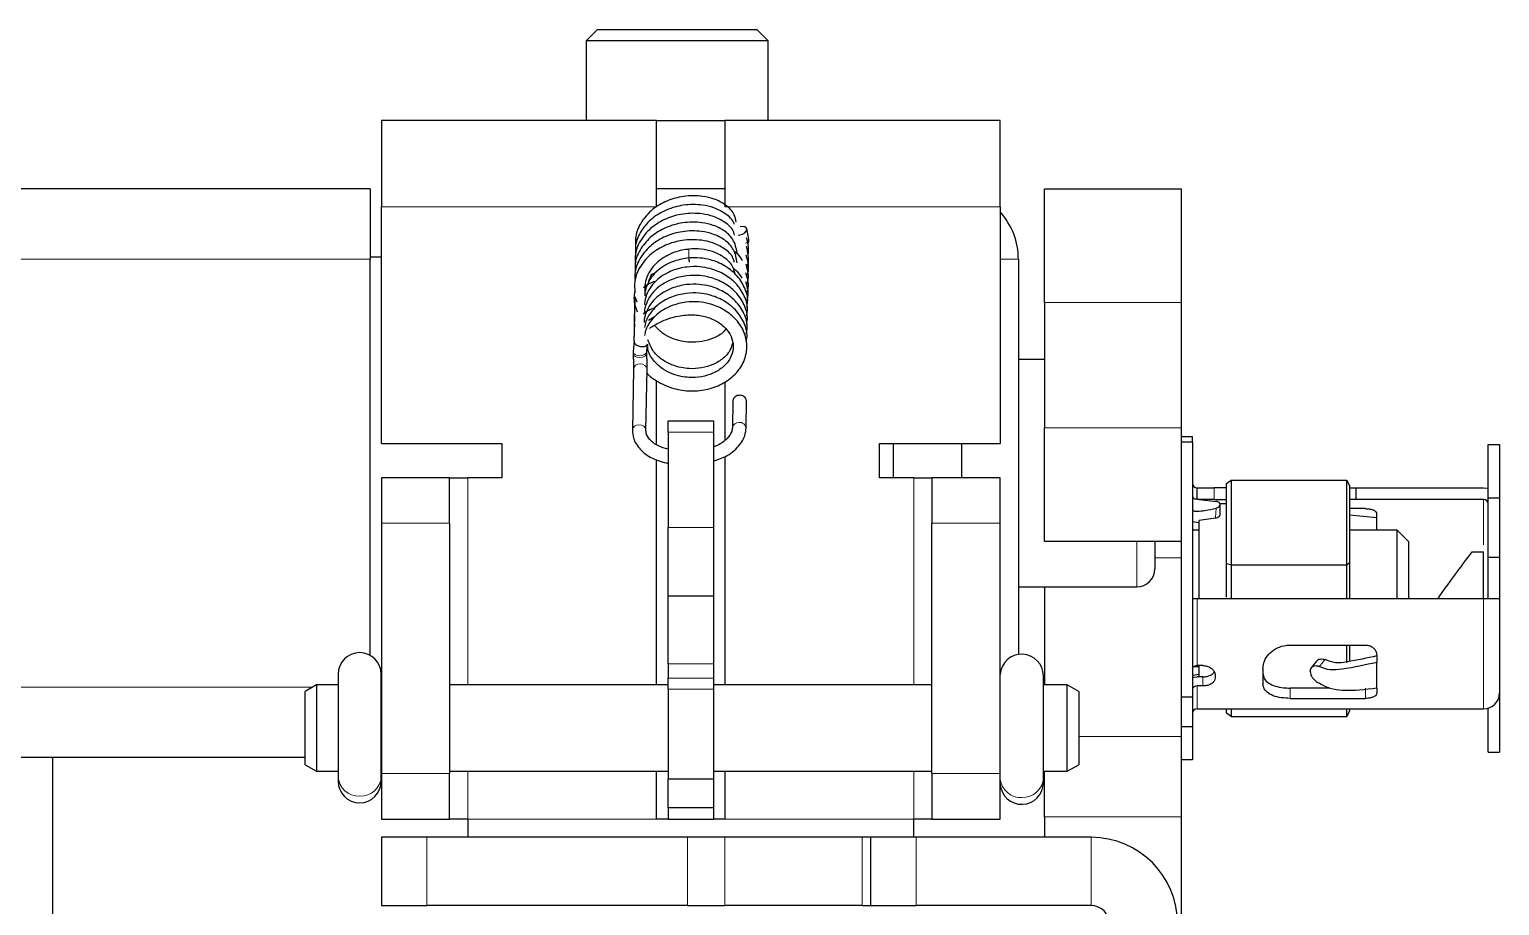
# Model space of a CAD drawing. Header units: millimetres. Extents: x -403 to 1106, y 650 to 1898.
# Drawn here: x 144.9 to 209.6, y 695.6 to 734.1 of the extents above; entities that cross this region are included whole.
import ezdxf

# ---------------------------------------------------------------- set-up
doc = ezdxf.new("R2010")
doc.units = ezdxf.units.MM

msp = doc.modelspace()

# ---------------------------------------------------------------- linework, layer by layer
at = {"color": 7, "linetype": 'Continuous', "lineweight": 25}
for p, q in [((169.904, 734.131), (169.404, 733.631)), ((169.904, 734.131), (173.708, 734.131)), ((173.708, 734.131), (176.904, 734.131)), ((177.404, 733.631), (176.904, 734.131)), ((169.404, 733.631), (169.404, 730.131)), ((173.752, 733.631), (169.404, 733.631)), ((177.404, 733.631), (173.752, 733.631)), ((177.404, 730.131), (177.404, 733.631)), ((172.504, 730.131), (160.404, 730.131)), ((160.404, 730.131), (160.404, 726.331)), ((172.504, 726.331), (172.504, 730.131)), ((172.504, 730.131), (175.504, 730.131)), ((187.604, 730.131), (175.504, 730.131)), ((175.504, 730.131), (175.504, 726.331)), ((187.604, 726.331), (187.604, 730.131)), ((159.904, 727.131), (-269.096, 727.131)), ((159.904, 727.131), (159.904, 724.031)), ((175.504, 727.131), (172.504, 727.131)), ((189.554, 727.131), (195.554, 727.131)), ((189.554, 722.131), (189.554, 727.131)), ((195.554, 727.131), (195.554, 722.131)), ((160.404, 715.931), (160.404, 726.331)), ((187.604, 726.331), (187.604, 715.931)), ((176.552, 724.9), (176.461, 725.377)), ((176.556, 724.819), (176.552, 724.9)), ((176.558, 724.779), (176.556, 724.819)), ((159.904, 724.131), (160.404, 724.131)), ((159.904, 706.63), (159.904, 724.031)), ((188.404, 724.031), (188.404, 706.668)), ((172.239, 723.335), (172.503, 723.481)), ((171.537, 721.976), (171.518, 721.283)), ((171.544, 722.363), (171.525, 721.674)), ((171.548, 722.393), (171.637, 722.162)), ((189.554, 722.131), (189.554, 716.631)), ((195.554, 722.131), (195.554, 716.631)), ((171.523, 721.203), (171.506, 720.501)), ((171.53, 721.59), (171.513, 720.939)), ((172.141, 721.357), (172.412, 721.511)), ((171.516, 720.817), (171.507, 720.431)), ((171.511, 720.442), (171.467, 719.959)), ((171.467, 719.959), (171.47, 719.879)), ((172.066, 719.987), (172.096, 720.305)), ((172.07, 719.906), (172.066, 719.987)), ((189.554, 719.631), (188.404, 719.631)), ((171.483, 719.199), (171.435, 716.523)), ((172.035, 716.512), (172.083, 719.188)), ((172.504, 715.887), (172.504, 718.69)), ((175.504, 718.643), (175.504, 716.086)), ((175.853, 717.815), (175.832, 716.625)), ((176.432, 716.615), (176.453, 717.804)), ((173.004, 716.931), (175.004, 716.931)), ((173.004, 716.431), (173.004, 716.931)), ((175.004, 716.931), (175.004, 716.431)), ((173.004, 716.431), (173.004, 712.247)), ((175.004, 716.431), (175.004, 712.247)), ((175.833, 716.639), (175.832, 716.625)), ((189.554, 711.631), (189.554, 716.631)), ((195.554, 716.631), (195.554, 711.631)), ((196.054, 716.231), (195.554, 716.231)), ((196.054, 715.989), (196.054, 716.231)), ((160.404, 715.931), (165.704, 715.931)), ((165.704, 715.931), (165.704, 714.431)), ((175.504, 715.367), (175.504, 705.331)), ((182.304, 715.931), (187.604, 715.931)), ((182.304, 714.431), (182.304, 715.931)), ((182.904, 715.931), (182.904, 714.431)), ((185.904, 715.931), (185.904, 714.431)), ((196.054, 715.989), (195.554, 715.989)), ((196.054, 715.989), (196.054, 704.809)), ((209.054, 715.889), (209.554, 715.889)), ((209.054, 713.547), (209.054, 715.889)), ((209.554, 715.889), (209.554, 713.547)), ((172.504, 705.331), (172.504, 715.226)), ((163.404, 714.431), (160.404, 714.431)), ((160.404, 714.431), (160.404, 712.431)), ((163.404, 712.431), (163.404, 714.431)), ((163.404, 714.431), (164.204, 714.431)), ((165.704, 714.431), (164.204, 714.431)), ((183.804, 714.431), (182.304, 714.431)), ((183.804, 714.431), (184.604, 714.431)), ((187.604, 714.431), (184.604, 714.431)), ((184.604, 714.431), (184.604, 712.431)), ((187.604, 712.431), (187.604, 714.431)), ((197.554, 714.182), (197.754, 714.324)), ((197.554, 710.658), (197.554, 714.182)), ((197.754, 714.324), (197.754, 710.6)), ((197.754, 714.324), (202.839, 714.324)), ((202.839, 710.6), (202.839, 714.324)), ((202.839, 714.324), (202.954, 714.077)), ((202.954, 714.077), (202.954, 710.7)), ((196.254, 713.481), (196.254, 713.981)), ((196.254, 713.981), (197.004, 713.981)), ((197.004, 713.481), (196.254, 713.481)), ((197.554, 713.981), (197.004, 713.981)), ((197.004, 713.481), (197.554, 713.481)), ((202.954, 713.981), (203.254, 713.981)), ((203.254, 713.481), (202.954, 713.481)), ((203.254, 713.481), (203.254, 713.981)), ((203.254, 713.981), (208.854, 713.981)), ((208.854, 713.481), (203.254, 713.481)), ((209.054, 713.547), (209.554, 713.547)), ((209.054, 710.937), (209.054, 713.547)), ((209.554, 713.547), (209.554, 710.937)), ((197.254, 713.294), (197.254, 713.219)), ((197.554, 713.281), (197.254, 713.281)), ((203.654, 713.074), (202.954, 713.074)), ((204.154, 712.672), (202.954, 712.791)), ((204.154, 712.672), (204.154, 712.836)), ((160.404, 712.431), (160.404, 701.431)), ((163.404, 712.431), (163.404, 701.431)), ((173.004, 709.247), (173.004, 712.247)), ((175.004, 712.247), (175.004, 709.247)), ((184.604, 701.431), (184.604, 712.431)), ((187.604, 701.431), (187.604, 712.431)), ((196.054, 712.508), (196.354, 712.464)), ((196.354, 712.131), (196.054, 712.131)), ((197.068, 712.654), (196.354, 712.554)), ((196.354, 709.131), (196.354, 712.554)), ((205.054, 712.131), (202.954, 712.131)), ((204.154, 712.131), (204.154, 712.672)), ((205.554, 711.631), (205.054, 712.131)), ((205.054, 709.131), (205.054, 712.131)), ((195.554, 711.631), (189.554, 711.631)), ((194.404, 711.631), (194.404, 710.431)), ((195.554, 711.631), (195.554, 710.919)), ((205.554, 711.631), (205.554, 709.131)), ((195.554, 710.919), (195.554, 703.061)), ((208.354, 711.181), (208.854, 711.181)), ((209.054, 710.937), (209.554, 710.937)), ((209.054, 709.131), (209.054, 710.937)), ((209.554, 710.937), (209.554, 709.131)), ((197.554, 709.178), (197.554, 710.658)), ((197.554, 710.658), (197.754, 710.6)), ((197.754, 710.6), (197.754, 709.131)), ((197.754, 710.6), (202.839, 710.6)), ((202.839, 710.6), (202.954, 710.7)), ((202.839, 709.131), (202.839, 710.6)), ((202.954, 710.7), (202.954, 709.16)), ((188.404, 709.631), (193.604, 709.631)), ((189.554, 709.631), (189.554, 705.331)), ((173.004, 709.247), (175.004, 709.247)), ((173.004, 706.247), (173.004, 709.247)), ((175.004, 709.247), (175.004, 706.247)), ((196.054, 709.131), (196.254, 709.131)), ((196.254, 709.131), (206.854, 709.131)), ((202.925, 709.131), (202.954, 709.16)), ((206.854, 709.131), (208.854, 709.131)), ((208.854, 709.131), (209.554, 709.131)), ((209.554, 709.131), (209.554, 704.981)), ((200.354, 707.081), (203.654, 707.081)), ((202.839, 706.291), (202.839, 707.081)), ((202.954, 707.081), (202.954, 706.352)), ((201.503, 706.37), (201.271, 706.076)), ((201.544, 706.414), (201.507, 706.367)), ((204.154, 706.639), (204.154, 706.314)), ((204.154, 705.183), (204.154, 706.314)), ((158.501, 705.795), (158.501, 701.307)), ((160.401, 701.307), (160.401, 705.795)), ((173.004, 706.247), (173.004, 705.63)), ((175.004, 706.247), (175.004, 705.63)), ((189.502, 701.242), (189.502, 705.73)), ((196.054, 705.755), (196.354, 705.798)), ((196.096, 706.131), (196.354, 706.131)), ((196.504, 706.179), (196.254, 706.179)), ((196.504, 705.68), (196.254, 705.68)), ((196.354, 705.68), (196.354, 706.179)), ((197.054, 705.761), (197.054, 705.643)), ((199.154, 706.058), (199.154, 705.379)), ((201.227, 705.91), (201.227, 705.939)), ((157.554, 705.331), (157.054, 705.043)), ((157.054, 701.82), (157.054, 705.043)), ((158.501, 705.331), (157.554, 705.331)), ((157.554, 705.331), (157.554, 701.531)), ((160.404, 705.331), (160.401, 705.331)), ((173.004, 705.331), (163.404, 705.331)), ((173.004, 705.147), (173.004, 705.63)), ((173.004, 705.147), (173.004, 701.205)), ((175.004, 705.63), (175.004, 705.147)), ((184.604, 705.331), (175.004, 705.331)), ((175.004, 705.147), (175.004, 701.205)), ((190.554, 705.331), (189.502, 705.331)), ((191.054, 705.043), (190.554, 705.331)), ((190.554, 703.431), (190.554, 705.331)), ((191.054, 705.043), (191.054, 703.431)), ((196.504, 705.283), (196.254, 705.283)), ((202.073, 705.189), (200.354, 705.189)), ((204.154, 705.183), (204.154, 704.97)), ((195.554, 704.809), (196.054, 704.809)), ((196.054, 704.809), (196.054, 703.498)), ((200.354, 704.736), (203.654, 704.736)), ((209.554, 704.981), (209.554, 702.373)), ((196.254, 704.281), (203.254, 704.281)), ((197.554, 704.081), (197.554, 704.281)), ((197.754, 703.938), (197.554, 704.081)), ((197.754, 704.281), (197.754, 703.938)), ((197.754, 703.938), (202.839, 703.938)), ((202.839, 703.938), (202.839, 704.281)), ((202.954, 704.185), (202.839, 703.938)), ((202.954, 704.281), (202.954, 704.185)), ((203.254, 704.281), (208.854, 704.281)), ((209.054, 702.373), (209.054, 704.31)), ((190.554, 701.531), (190.554, 703.431)), ((191.054, 703.431), (191.054, 701.82)), ((195.554, 703.498), (196.054, 703.498)), ((196.054, 703.498), (196.054, 702.031)), ((195.554, 703.061), (195.554, 699.525)), ((157.054, 702.131), (-266.146, 702.131)), ((145.954, 702.131), (145.954, 688.731)), ((157.054, 701.82), (157.554, 701.531)), ((190.554, 701.531), (191.054, 701.82)), ((196.054, 702.031), (195.554, 702.031)), ((209.054, 702.373), (209.554, 702.373)), ((157.554, 701.531), (158.501, 701.531)), ((158.501, 701.307), (158.501, 701.095)), ((160.401, 701.531), (160.404, 701.531)), ((160.401, 701.095), (160.401, 701.307)), ((160.404, 701.431), (160.404, 699.431)), ((163.404, 701.531), (173.004, 701.531)), ((163.404, 699.431), (163.404, 701.431)), ((172.504, 699.431), (172.504, 701.531)), ((173.004, 701.205), (175.004, 701.205)), ((173.004, 699.931), (173.004, 701.205)), ((175.004, 701.531), (184.604, 701.531)), ((175.004, 701.205), (175.004, 699.931)), ((175.504, 701.531), (175.504, 699.431)), ((184.604, 701.431), (184.604, 699.431)), ((187.604, 699.431), (187.604, 701.431)), ((189.502, 701.531), (190.554, 701.531)), ((189.502, 701.03), (189.502, 701.242)), ((189.554, 699.525), (189.554, 701.531)), ((175.004, 699.931), (173.004, 699.931)), ((173.004, 699.931), (173.004, 699.431)), ((175.004, 699.931), (175.004, 699.431)), ((160.404, 699.431), (163.404, 699.431)), ((164.204, 699.431), (163.404, 699.431)), ((164.204, 699.431), (164.204, 698.631)), ((173.004, 699.431), (172.504, 699.431)), ((173.004, 699.431), (175.004, 699.431)), ((175.504, 699.431), (175.004, 699.431)), ((184.604, 699.431), (183.804, 699.431)), ((183.804, 698.631), (183.804, 699.431)), ((184.604, 699.431), (187.604, 699.431)), ((189.554, 699.525), (189.554, 698.631)), ((195.554, 699.525), (195.554, 694.908)), ((160.404, 698.631), (160.404, 695.631)), ((162.404, 698.631), (160.404, 698.631)), ((173.863, 698.631), (162.404, 698.631)), ((175.501, 698.631), (173.863, 698.631)), ((181.543, 698.631), (175.501, 698.631)), ((181.904, 698.631), (181.543, 698.631)), ((181.904, 698.631), (181.904, 695.631)), ((183.904, 698.631), (181.904, 698.631)), ((191.604, 698.631), (183.904, 698.631)), ((160.404, 695.631), (162.404, 695.631)), ((173.863, 695.631), (162.404, 695.631)), ((173.863, 695.631), (175.501, 695.631)), ((181.543, 695.631), (175.501, 695.631)), ((181.543, 695.631), (181.904, 695.631)), ((181.904, 695.631), (183.904, 695.631)), ((191.604, 695.631), (183.904, 695.631))]:
    msp.add_line(p, q, dxfattribs=at)
at = {"color": 8, "linetype": 'Continuous', "lineweight": 18}
for p, q in [((160.404, 726.331), (172.504, 726.331)), ((175.504, 726.331), (187.604, 726.331)), ((159.904, 724.031), (-269.096, 724.031)), ((187.604, 724.031), (188.404, 724.031)), ((195.554, 722.131), (189.554, 722.131)), ((175.004, 716.431), (173.004, 716.431)), ((189.554, 716.631), (195.554, 716.631)), ((164.204, 714.431), (164.204, 705.331)), ((183.804, 705.331), (183.804, 714.431)), ((197.004, 713.981), (197.004, 713.481)), ((208.854, 711.49), (208.854, 713.481)), ((160.404, 712.431), (163.404, 712.431)), ((173.004, 712.247), (175.004, 712.247)), ((184.604, 712.431), (187.604, 712.431)), ((193.604, 709.631), (193.604, 711.631)), ((195.554, 710.919), (194.404, 710.919)), ((196.254, 709.131), (196.254, 706.179)), ((208.854, 704.281), (208.854, 709.131)), ((175.004, 706.247), (173.004, 706.247)), ((196.504, 705.283), (196.504, 705.68)), ((157.381, 705.231), (-266.473, 705.231)), ((173.004, 705.63), (175.004, 705.63)), ((175.004, 705.147), (173.004, 705.147)), ((196.254, 705.283), (196.254, 704.281)), ((200.354, 705.189), (200.354, 704.736)), ((203.654, 704.736), (203.654, 705.189)), ((191.054, 703.061), (195.554, 703.061)), ((163.404, 701.431), (160.404, 701.431)), ((164.204, 701.531), (164.204, 699.431)), ((183.804, 699.431), (183.804, 701.531)), ((187.604, 701.431), (184.604, 701.431)), ((164.204, 699.431), (172.504, 699.431)), ((175.504, 699.431), (183.804, 699.431)), ((195.554, 699.525), (189.554, 699.525)), ((162.404, 695.631), (162.404, 698.631)), ((173.863, 698.631), (173.863, 695.631)), ((175.501, 695.631), (175.501, 698.631)), ((181.543, 698.631), (181.543, 695.631)), ((183.904, 695.631), (183.904, 698.631)), ((191.604, 695.631), (191.604, 698.631))]:
    msp.add_line(p, q, dxfattribs=at)
at = {"color": 7, "linetype": 'Continuous', "lineweight": 25, "flags": 128}
for points in [[(176.083, 725.096), (176.173, 725.104), (176.284, 725.141), (176.379, 725.199), (176.443, 725.27), (176.466, 725.343), (176.445, 725.407), (176.383, 725.452), (176.29, 725.47), (176.18, 725.461), (176.18, 725.461)], [(208.854, 713.981), (208.991, 713.968), (209.054, 713.952)], [(196.054, 706.057), (196.058, 706.081), (196.069, 706.104), (196.088, 706.125), (196.113, 706.143), (196.143, 706.158), (196.178, 706.169), (196.215, 706.176), (196.254, 706.179)], [(196.054, 705.657), (196.118, 705.669), (196.254, 705.68)]]:
    msp.add_lwpolyline(points, dxfattribs=at)
at = {"color": 8, "linetype": 'Continuous', "lineweight": 18, "flags": 128}
for points in [[(171.467, 719.959), (171.488, 719.898), (171.552, 719.842), (171.649, 719.805), (171.763, 719.794)], [(171.47, 719.878), (171.492, 719.818), (171.556, 719.761), (171.652, 719.725), (171.767, 719.714)], [(171.763, 719.794), (171.878, 719.811), (171.976, 719.852), (172.042, 719.911), (172.066, 719.98), (172.066, 719.986)], [(171.767, 719.714), (171.882, 719.73), (171.98, 719.771), (172.046, 719.831), (172.07, 719.899), (172.07, 719.906)], [(171.772, 719.434), (171.888, 719.419), (171.987, 719.369), (172.056, 719.292), (172.083, 719.2), (172.083, 719.188)], [(171.724, 716.758), (171.84, 716.743), (171.939, 716.693), (172.008, 716.616), (172.035, 716.524), (172.035, 716.514)]]:
    msp.add_lwpolyline(points, dxfattribs=at)
at = {"color": 7, "linetype": 'Continuous', "lineweight": 25}
for centre, radius, start, end in [((185.304, 724.031), 3.1, 0, 42.10345), ((175.239, 724.09), 1.321, 180.03812, 188.14499), ((176.122, 717.78), 0.271, 85.73425, 172.68849), ((176.179, 717.778), 0.275, 5.44423, 97.76212), ((196.254, 714.181), 0.2, 180, 270), ((208.854, 713.281), 0.2, 0, 90), ((196.154, 712.212), 0.0996, 183.92792, 234.46683), ((193.604, 710.431), 0.8, 270, 0), ((159.451, 705.795), 0.95, 0, 180), ((188.552, 705.73), 0.95, 0, 176.43864), ((196.236, 705.101), 0.183, 84.18756, 172.66613), ((208.854, 704.981), 0.7, 270, 0), ((196.254, 704.081), 0.2, 90, 180), ((159.451, 701.095), 0.95, 180, 0), ((188.552, 701.03), 0.95, 183.56136, 0), ((191.604, 694.831), 3.8, 360, 90), ((191.604, 694.831), 0.8, 0, 90)]:
    msp.add_arc(centre, radius, start, end, dxfattribs=at)
at = {"color": 8, "linetype": 'Continuous', "lineweight": 18}
for centre, radius, start, end in [((179.916, 724.355), 6.004, 178.95899, 182.54389), ((176.371, 724.916), 0.181, 283.90594, 354.86143), ((176.42, 724.818), 0.136, 306.99505, 0.34312), ((171.752, 719.164), 0.271, 85.73425, 172.68849), ((171.704, 716.488), 0.271, 85.73561, 172.67092), ((176.102, 716.588), 0.274, 86.00044, 169.28545), ((176.158, 716.588), 0.275, 5.45357, 97.76132), ((159.41, 701.352), 0.91, 182.83874, 272.58194), ((159.492, 701.352), 0.91, 267.41806, 357.16126), ((188.513, 701.292), 0.915, 186.49577, 272.45998), ((188.593, 701.287), 0.91, 267.41806, 357.16126)]:
    msp.add_arc(centre, radius, start, end, dxfattribs=at)
at = {"color": 7, "linetype": 'Continuous', "lineweight": 25}
for points, knots in [([(175.916, 725.569), (175.913, 725.579), (175.86, 725.772), (175.547, 726.035), (175.06, 726.301), (174.425, 726.447), (173.694, 726.443), (172.928, 726.231), (172.282, 725.846), (171.806, 725.304), (171.55, 724.747), (171.568, 724.388), (171.574, 724.262)], [0, 0, 0, 0, 0.006133, 0.118338, 0.2188, 0.30339, 0.437085, 0.558298, 0.679195, 0.8023, 0.930319, 1, 1, 1, 1]), ([(176.005, 725.665), (175.983, 725.774), (175.923, 726.072), (175.567, 726.423), (175.069, 726.686), (174.438, 726.834), (173.706, 726.83), (172.94, 726.619), (172.293, 726.236), (171.815, 725.694), (171.558, 725.137), (171.575, 724.777), (171.581, 724.65)], [0, 0, 0, 0, 0.061184, 0.167124, 0.262005, 0.341887, 0.468086, 0.582541, 0.696734, 0.81293, 0.933799, 1, 1, 1, 1]), ([(175.932, 725.093), (175.922, 725.135), (175.866, 725.361), (175.54, 725.653), (175.047, 725.916), (174.413, 726.062), (173.682, 726.056), (172.916, 725.842), (172.272, 725.457), (171.797, 724.914), (171.542, 724.357), (171.561, 723.999), (171.568, 723.873)], [0, 0, 0, 0, 0.0244493, 0.1346377, 0.2332667, 0.3163213, 0.4476465, 0.5666703, 0.6853471, 0.8062767, 0.9319983, 1, 1, 1, 1]), ([(176.046, 723.872), (176.009, 724.072), (175.936, 724.463), (175.527, 724.889), (175.022, 725.145), (174.39, 725.29), (173.657, 725.282), (172.893, 725.065), (172.25, 724.678), (171.778, 724.133), (171.526, 723.577), (171.547, 723.22), (171.554, 723.096)], [0, 0, 0, 0, 0.106226, 0.207272, 0.297665, 0.373803, 0.494292, 0.60342, 0.712163, 0.823129, 0.938424, 1, 1, 1, 1]), ([(176.053, 724.259), (176.016, 724.458), (175.945, 724.847), (175.538, 725.273), (175.034, 725.53), (174.402, 725.676), (173.669, 725.669), (172.905, 725.454), (172.261, 725.067), (171.787, 724.523), (171.534, 723.967), (171.554, 723.61), (171.561, 723.485)], [0, 0, 0, 0, 0.105633, 0.206699, 0.297136, 0.373302, 0.493784, 0.602944, 0.711752, 0.822704, 0.93802, 1, 1, 1, 1]), ([(175.916, 723.906), (175.902, 723.96), (175.843, 724.2), (175.509, 724.501), (175.012, 724.761), (174.378, 724.904), (173.645, 724.894), (172.882, 724.677), (172.24, 724.288), (171.766, 723.743), (171.506, 723.139), (171.535, 722.734), (171.547, 722.562)], [0, 0, 0, 0, 0.0309543, 0.1376695, 0.2331071, 0.3135055, 0.4407856, 0.5560272, 0.6708251, 0.7880557, 0.9098234, 1, 1, 1, 1]), ([(173.913, 724.466), (173.896, 724.465), (173.659, 724.451), (173.172, 724.324), (172.624, 724.013), (172.26, 723.619), (172.059, 723.251), (171.972, 722.857), (171.987, 722.625), (171.995, 722.509)], [0, 0, 0, 0, 0.01518, 0.217414, 0.450577, 0.582747, 0.72073, 0.859241, 1, 1, 1, 1]), ([(175.959, 723.347), (175.933, 723.462), (175.867, 723.765), (175.502, 724.12), (175, 724.373), (174.461, 724.506), (174.098, 724.488), (173.915, 724.479)], [0, 0, 0, 0, 0.151607, 0.400003, 0.622084, 0.809197, 1, 1, 1, 1]), ([(176.452, 723.648), (176.477, 723.702), (176.557, 723.878), (176.546, 724.205), (176.483, 724.463), (176.451, 724.592)], [0, 0, 0, 0, 0.181461, 0.588641, 1, 1, 1, 1]), ([(176.526, 724.234), (176.537, 724.351), (176.562, 724.6), (176.494, 724.847), (176.458, 724.979)], [0, 0, 0, 0, 0.4686726, 1, 1, 1, 1]), ([(176.462, 721.928), (176.479, 722.003), (176.546, 722.292), (176.397, 722.801), (176.036, 723.355), (175.5, 723.771), (174.942, 724.006), (174.388, 724.104), (173.82, 724.095), (173.16, 723.941), (172.614, 723.624), (172.248, 723.229), (172.054, 722.863), (171.978, 722.575), (171.982, 722.441), (171.983, 722.423)], [0, 0, 0, 0, 0.039358, 0.151046, 0.260583, 0.359351, 0.456825, 0.521824, 0.60227, 0.695179, 0.802373, 0.863126, 0.926539, 0.990184, 1, 1, 1, 1]), ([(175.938, 724.372), (175.973, 724.342), (176.112, 724.223), (176.198, 724.08), (176.263, 723.972)], [0, 0, 0, 0, 0.248613, 1, 1, 1, 1]), ([(176.443, 722.89), (176.466, 722.942), (176.596, 723.237), (176.509, 723.556), (176.437, 723.819)], [0, 0, 0, 0, 0.176922, 1, 1, 1, 1]), ([(176.47, 723.326), (176.485, 723.36), (176.605, 723.639), (176.519, 723.941), (176.444, 724.205)], [0, 0, 0, 0, 0.124356, 1, 1, 1, 1]), ([(176.448, 721.158), (176.466, 721.235), (176.531, 721.525), (176.38, 722.035), (176.016, 722.588), (175.478, 723.003), (174.919, 723.235), (174.363, 723.332), (173.796, 723.321), (173.136, 723.165), (172.591, 722.846), (172.228, 722.45), (172.035, 722.083), (171.96, 721.795), (171.965, 721.661), (171.966, 721.643)], [0, 0, 0, 0, 0.0401594, 0.1517976, 0.2612129, 0.3598621, 0.4573196, 0.5222772, 0.6026376, 0.6954018, 0.8025801, 0.8633025, 0.9266611, 0.9902278, 1, 1, 1, 1]), ([(176.455, 721.543), (176.472, 721.619), (176.538, 721.909), (176.389, 722.418), (176.026, 722.972), (175.489, 723.387), (174.93, 723.62), (174.376, 723.718), (173.808, 723.708), (173.148, 723.553), (172.603, 723.235), (172.238, 722.84), (172.044, 722.473), (171.969, 722.185), (171.974, 722.051), (171.974, 722.033)], [0, 0, 0, 0, 0.039759, 0.151422, 0.260898, 0.359607, 0.457072, 0.522051, 0.602454, 0.695291, 0.802476, 0.863214, 0.9266, 0.990206, 1, 1, 1, 1]), ([(172.151, 722.922), (172.153, 722.989), (172.159, 723.149), (172.254, 723.291), (172.309, 723.374)], [0, 0, 0, 0, 0.4137922, 1, 1, 1, 1]), ([(175.868, 723.651), (175.921, 723.607), (176.083, 723.472), (176.182, 723.308), (176.249, 723.199)], [0, 0, 0, 0, 0.329141, 1, 1, 1, 1]), ([(176.466, 722.58), (176.477, 722.608), (176.591, 722.878), (176.506, 723.171), (176.43, 723.432)], [0, 0, 0, 0, 0.104944, 1, 1, 1, 1]), ([(171.551, 722.749), (171.517, 722.518), (171.465, 722.165), (171.605, 721.832), (171.653, 721.716)], [0, 0, 0, 0, 0.654086, 1, 1, 1, 1]), ([(171.939, 722.778), (171.941, 722.781), (172.078, 722.947), (172.269, 723.01), (172.457, 723.072)], [0, 0, 0, 0, 0.019176, 1, 1, 1, 1]), ([(176.441, 720.773), (176.459, 720.85), (176.524, 721.142), (176.371, 721.653), (176.006, 722.205), (175.467, 722.619), (174.907, 722.85), (174.351, 722.946), (173.784, 722.934), (173.124, 722.777), (172.58, 722.457), (172.217, 722.061), (172.025, 721.693), (171.95, 721.405), (171.957, 721.271), (171.958, 721.253)], [0, 0, 0, 0, 0.04056, 0.152172, 0.261527, 0.360118, 0.457567, 0.522504, 0.602821, 0.695513, 0.802684, 0.863391, 0.926722, 0.99025, 1, 1, 1, 1]), ([(176.434, 720.388), (176.452, 720.466), (176.516, 720.759), (176.363, 721.27), (175.996, 721.822), (175.456, 722.234), (174.895, 722.465), (174.339, 722.56), (173.772, 722.547), (173.113, 722.389), (172.567, 722.068), (172.21, 721.672), (172.023, 721.337), (171.987, 721.121), (171.972, 721.031)], [0, 0, 0, 0, 0.04217, 0.157055, 0.269578, 0.371023, 0.471345, 0.538179, 0.620825, 0.716182, 0.826515, 0.889, 0.954175, 1, 1, 1, 1]), ([(176.482, 722.254), (176.485, 722.264), (176.585, 722.514), (176.503, 722.785), (176.423, 723.046)], [0, 0, 0, 0, 0.03738, 1, 1, 1, 1]), ([(171.919, 721.615), (171.92, 721.616), (172.059, 721.781), (172.249, 721.845), (172.438, 721.91)], [0, 0, 0, 0, 0.004308, 1, 1, 1, 1]), ([(172.08, 719.03), (172.084, 719.024), (172.189, 718.888), (172.572, 718.628), (173.213, 718.326), (174.012, 718.213), (174.775, 718.297), (175.479, 718.573), (176.045, 719.023), (176.401, 719.606), (176.511, 720.251), (176.364, 720.886), (175.983, 721.438), (175.446, 721.85), (174.883, 722.08), (174.327, 722.174), (173.76, 722.16), (173.101, 722.001), (172.556, 721.679), (172.2, 721.283), (172.019, 720.961), (171.985, 720.759), (171.973, 720.684)], [0, 0, 0, 0, 0.001739, 0.04451, 0.111438, 0.17172, 0.231589, 0.292281, 0.355433, 0.417856, 0.478483, 0.541525, 0.603252, 0.6589, 0.713959, 0.750631, 0.795969, 0.848267, 0.908822, 0.94311, 0.978867, 1, 1, 1, 1]), ([(172.182, 720.996), (172.336, 721.09), (172.714, 721.32), (173.262, 721.514), (173.779, 721.586), (174.203, 721.6), (174.696, 721.523), (175.212, 721.295), (175.609, 720.956), (175.845, 720.542), (175.894, 720.101), (175.762, 719.67), (175.454, 719.291), (175.008, 719.011), (174.485, 718.852), (173.996, 718.823), (173.548, 718.88), (173.135, 719.003), (172.705, 719.234), (172.329, 719.599), (172.099, 719.98), (172.108, 720.225), (172.11, 720.287)], [0, 0, 0, 0, 0.0576018, 0.1420115, 0.1748188, 0.2026277, 0.2573835, 0.3116903, 0.3665058, 0.4231459, 0.4787909, 0.5327359, 0.5890025, 0.6444178, 0.6947054, 0.7446298, 0.7775727, 0.8177835, 0.8637472, 0.916751, 0.9788236, 1, 1, 1, 1]), ([(175.564, 720.986), (175.527, 720.936), (175.393, 720.76), (175.016, 720.554), (174.499, 720.395), (174.008, 720.37), (173.56, 720.429), (173.15, 720.556), (172.733, 720.776), (172.528, 720.998), (172.424, 721.112)], [0, 0, 0, 0, 0.062495, 0.223598, 0.369797, 0.515213, 0.611075, 0.727985, 0.861491, 1, 1, 1, 1]), ([(171.47, 719.879), (171.473, 719.825), (171.477, 719.719), (171.482, 719.531), (171.484, 719.361), (171.484, 719.253), (171.483, 719.209), (171.483, 719.199)], [0, 0, 0, 0, 0.2417876, 0.4764484, 0.7132302, 0.9295094, 1, 1, 1, 1]), ([(171.516, 720.44), (171.513, 720.434), (171.501, 720.406), (171.525, 720.347), (171.587, 720.278), (171.685, 720.221), (171.762, 720.204), (171.8, 720.195)], [0, 0, 0, 0, 0.07364, 0.30523, 0.53682, 0.76841, 1, 1, 1, 1]), ([(171.8, 720.195), (171.839, 720.192), (171.916, 720.185), (172.014, 720.211), (172.081, 720.256), (172.09, 720.297), (172.094, 720.315)], [0, 0, 0, 0, 0.262071, 0.524142, 0.786214, 1, 1, 1, 1]), ([(172.083, 719.188), (172.084, 719.234), (172.085, 719.328), (172.082, 719.523), (172.077, 719.73), (172.072, 719.847), (172.07, 719.906)], [0, 0, 0, 0, 0.24318, 0.501797, 0.749272, 1, 1, 1, 1]), ([(175.834, 720.364), (175.81, 720.264), (175.752, 720.017), (175.455, 719.676), (175.012, 719.396), (174.488, 719.238), (173.999, 719.21), (173.552, 719.267), (173.138, 719.391), (172.713, 719.623), (172.315, 719.987), (172.188, 720.314), (172.119, 720.491)], [0, 0, 0, 0, 0.079664, 0.195766, 0.310074, 0.413804, 0.516835, 0.584804, 0.667751, 0.762541, 0.871932, 1, 1, 1, 1]), ([(171.435, 716.523), (171.445, 716.405), (171.469, 716.1), (171.759, 715.654), (172.28, 715.259), (172.767, 715.124), (173.004, 715.058)], [0, 0, 0, 0, 0.171378, 0.44156, 0.728252, 1, 1, 1, 1]), ([(173.004, 715.682), (172.855, 715.727), (172.506, 715.83), (172.166, 716.115), (172.043, 716.349), (172.037, 716.477), (172.035, 716.512)], [0, 0, 0, 0, 0.240048, 0.562087, 0.882317, 1, 1, 1, 1]), ([(175.832, 716.625), (175.826, 716.572), (175.81, 716.421), (175.618, 716.147), (175.311, 715.897), (175.06, 715.815), (175.004, 715.797)], [0, 0, 0, 0, 0.19706, 0.559349, 0.901347, 1, 1, 1, 1]), ([(175.004, 715.161), (175.211, 715.235), (175.69, 715.405), (176.182, 715.848), (176.408, 716.293), (176.427, 716.548), (176.432, 716.615)], [0, 0, 0, 0, 0.259805, 0.600472, 0.896035, 1, 1, 1, 1]), ([(196.054, 713.669), (196.055, 713.65), (196.057, 713.614), (196.074, 713.564), (196.111, 713.515), (196.181, 713.504), (196.229, 713.498), (196.254, 713.495)], [0, 0, 0, 0, 0.195302, 0.377541, 0.538909, 0.761383, 1, 1, 1, 1]), ([(196.362, 713.481), (196.44, 713.471), (196.691, 713.44), (196.931, 713.411), (197.096, 713.392)], [0, 0, 0, 0, 0.313457, 1, 1, 1, 1]), ([(196.054, 713.109), (196.055, 713.091), (196.057, 713.055), (196.074, 713.007), (196.112, 712.962), (196.188, 712.96), (196.35, 712.963), (196.662, 712.996), (196.932, 713.061), (197.096, 713.1)], [0, 0, 0, 0, 0.052051, 0.100621, 0.143629, 0.208426, 0.277664, 0.558659, 1, 1, 1, 1]), ([(197.254, 713.294), (197.252, 713.306), (197.247, 713.332), (197.206, 713.363), (197.152, 713.383), (197.112, 713.389), (197.096, 713.392)], [0, 0, 0, 0, 0.266311, 0.549123, 0.829777, 1, 1, 1, 1]), ([(197.096, 713.1), (197.12, 713.107), (197.169, 713.122), (197.222, 713.156), (197.25, 713.19), (197.253, 713.211), (197.254, 713.219)], [0, 0, 0, 0, 0.266331, 0.548449, 0.829136, 1, 1, 1, 1]), ([(197.254, 712.787), (197.252, 712.774), (197.246, 712.748), (197.213, 712.712), (197.186, 712.692), (197.177, 712.686)], [0, 0, 0, 0, 0.404591, 0.809176, 1, 1, 1, 1]), ([(197.254, 713.219), (197.254, 713.192), (197.254, 713.121), (197.254, 713.007), (197.254, 712.89), (197.254, 712.817), (197.254, 712.787)], [0, 0, 0, 0, 0.190015, 0.497902, 0.793065, 1, 1, 1, 1]), ([(203.654, 713.074), (203.71, 713.071), (203.823, 713.067), (203.973, 713.03), (204.086, 712.972), (204.146, 712.904), (204.152, 712.856), (204.154, 712.836)], [0, 0, 0, 0, 0.214385, 0.428772, 0.643033, 0.856802, 1, 1, 1, 1]), ([(197.177, 712.686), (197.164, 712.68), (197.132, 712.666), (197.092, 712.659), (197.068, 712.654)], [0, 0, 0, 0, 0.40435, 1, 1, 1, 1]), ([(206.854, 709.131), (207.134, 709.526), (207.634, 710.23), (208.134, 710.89), (208.354, 711.181)], [0, 0, 0, 0, 0.559911, 1, 1, 1, 1]), ([(208.854, 709.131), (208.854, 709.526), (208.854, 710.23), (208.854, 710.89), (208.854, 711.181)], [0, 0, 0, 0, 0.559866, 1, 1, 1, 1]), ([(199.154, 706.058), (199.167, 706.164), (199.191, 706.377), (199.391, 706.683), (199.689, 706.923), (200.028, 707.06), (200.257, 707.075), (200.354, 707.081)], [0, 0, 0, 0, 0.2128333, 0.4258501, 0.6355415, 0.8465873, 1, 1, 1, 1]), ([(203.654, 707.081), (203.71, 707.076), (203.823, 707.066), (203.973, 706.989), (204.086, 706.876), (204.146, 706.752), (204.152, 706.671), (204.154, 706.639)], [0, 0, 0, 0, 0.2144453, 0.4288931, 0.6432387, 0.8571881, 1, 1, 1, 1]), ([(201.544, 706.414), (201.551, 706.419), (201.586, 706.445), (201.671, 706.472), (201.785, 706.468), (201.858, 706.447), (201.881, 706.44)], [0, 0, 0, 0, 0.088696, 0.457739, 0.826694, 1, 1, 1, 1]), ([(204.154, 706.314), (203.655, 706.206), (202.984, 706.061), (202.09, 705.95), (201.785, 706.071), (201.63, 706.133)], [0, 0, 0, 0, 0.5876932, 0.7908183, 1, 1, 1, 1]), ([(204.154, 706.605), (203.725, 706.507), (203.133, 706.373), (202.32, 706.259), (202.028, 706.379), (201.881, 706.44)], [0, 0, 0, 0, 0.56666, 0.780905, 1, 1, 1, 1]), ([(196.504, 706.179), (196.566, 706.174), (196.69, 706.164), (196.854, 706.09), (196.979, 705.982), (197.045, 705.866), (197.051, 705.791), (197.054, 705.761)], [0, 0, 0, 0, 0.214393, 0.428789, 0.643061, 0.856854, 1, 1, 1, 1]), ([(196.504, 705.68), (196.566, 705.684), (196.69, 705.691), (196.853, 705.75), (196.966, 705.824), (196.998, 705.885), (197.009, 705.907)], [0, 0, 0, 0, 0.28124, 0.562484, 0.843527, 1, 1, 1, 1]), ([(199.154, 705.849), (199.166, 705.763), (199.191, 705.592), (199.389, 705.398), (199.685, 705.266), (200.024, 705.199), (200.255, 705.192), (200.354, 705.189)], [0, 0, 0, 0, 0.212376, 0.424979, 0.633479, 0.843609, 1, 1, 1, 1]), ([(201.63, 706.133), (201.582, 706.145), (201.484, 706.169), (201.359, 706.149), (201.269, 706.089), (201.231, 706.01), (201.228, 705.955), (201.227, 705.939)], [0, 0, 0, 0, 0.225867, 0.451734, 0.677598, 0.903479, 1, 1, 1, 1]), ([(201.227, 705.91), (201.232, 705.868), (201.241, 705.785), (201.317, 705.65), (201.428, 705.526), (201.54, 705.444), (201.61, 705.41), (201.63, 705.4)], [0, 0, 0, 0, 0.225883, 0.451767, 0.67765, 0.903524, 1, 1, 1, 1]), ([(197.054, 705.643), (197.048, 705.601), (197.036, 705.516), (196.942, 705.408), (196.803, 705.33), (196.648, 705.289), (196.546, 705.285), (196.504, 705.283)], [0, 0, 0, 0, 0.214305, 0.42865, 0.642279, 0.856223, 1, 1, 1, 1]), ([(200.354, 704.736), (200.219, 704.741), (199.95, 704.752), (199.59, 704.843), (199.321, 704.992), (199.175, 705.179), (199.16, 705.321), (199.154, 705.379)], [0, 0, 0, 0, 0.213238, 0.42649, 0.63916, 0.849598, 1, 1, 1, 1]), ([(204.154, 705.183), (203.655, 705.12), (202.984, 705.035), (202.09, 705.14), (201.785, 705.312), (201.63, 705.4)], [0, 0, 0, 0, 0.587693, 0.790818, 1, 1, 1, 1]), ([(204.154, 704.97), (204.149, 704.942), (204.138, 704.885), (204.052, 704.815), (203.926, 704.765), (203.785, 704.739), (203.692, 704.737), (203.654, 704.736)], [0, 0, 0, 0, 0.214373, 0.428779, 0.642592, 0.856666, 1, 1, 1, 1])]:
    msp.add_open_spline(points, degree=3, knots=knots, dxfattribs=at)
at = {"color": 8, "linetype": 'Continuous', "lineweight": 18}
for points, knots in [([(197.068, 712.654), (197.07, 712.689), (197.073, 712.765), (197.08, 712.886), (197.088, 713), (197.094, 713.072), (197.096, 713.1), (197.096, 713.1)], [0, 0, 0, 0, 0.23003, 0.514952, 0.811013, 0.999883, 1, 1, 1, 1]), ([(201.881, 706.44), (201.86, 706.415), (201.818, 706.364), (201.751, 706.281), (201.688, 706.204), (201.646, 706.153), (201.63, 706.133)], [0, 0, 0, 0, 0.246022, 0.497638, 0.810556, 1, 1, 1, 1])]:
    msp.add_open_spline(points, degree=3, knots=knots, dxfattribs=at)

doc.saveas('drawing.dxf')
